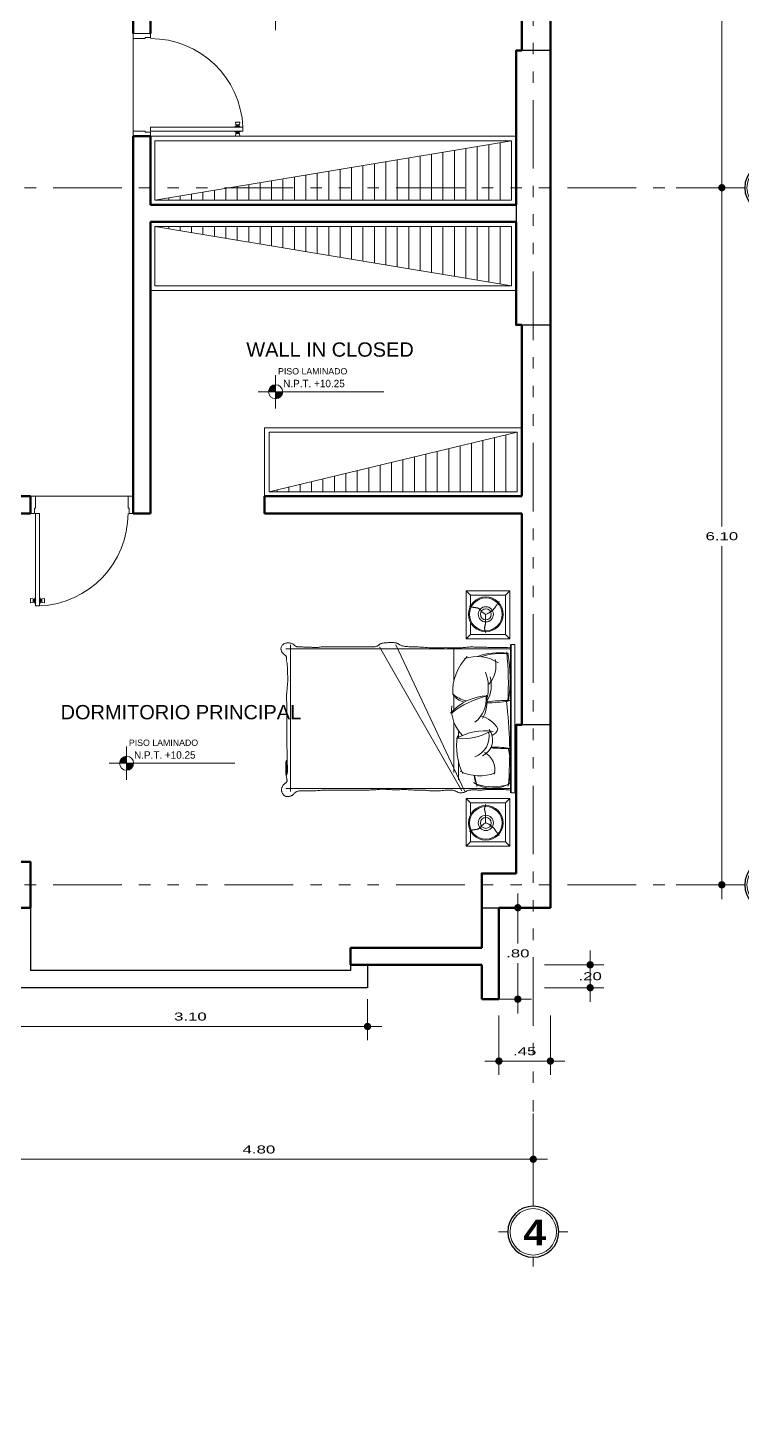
# Model space of a CAD drawing. Header units: millimetres. Extents: x 2325 to 2353, y 1262 to 1382.
# Drawn here: x 2337.05 to 2343.3, y 1362.57 to 1374.67 of the extents above; entities that cross this region are included whole.
import ezdxf

# ---------------------------------------------------------------- set-up
doc = ezdxf.new("R2010")
doc.units = ezdxf.units.MM
doc.linetypes.add('ACAD_ISO14W100', pattern=[24, 12, -3, 0, -3, 0, -3, 0, -3])
doc.linetypes.add('CONTINUA', pattern=[0])
doc.layers.get('Defpoints').update_dxf_attribs({"lineweight": 0})
for name, color, linetype, lineweight in [('columnas', 152, 'Continuous', 30), ('cotas', 7, 'Continuous', 0), ('LEJANO-EJES', 191, 'Continuous', 0), ('mobiliario', 30, 'Continuous', 0), ('muro alto', 42, 'Continuous', 53), ('muro bajo', 42, 'Continuous', 25), ('PLUMA  01', 255, 'Continuous', 9), ('pluma 01', 7, 'Continuous', 9), ('TEXTOS', 7, 'Continuous', 0)]:
    doc.layers.add(name, color=color, linetype=linetype, lineweight=lineweight)
doc.layers.add('PUERTAS', color=7, linetype='Continuous', lineweight=0, true_color=0x4242ff)
doc.layers.add('texto', color=4, linetype='Continuous')
doc.styles.add('Roberto', font='swissel.ttf', dxfattribs={"width": 1.5})
doc.styles.get("Standard").update_dxf_attribs({"font": 'arial.ttf'})
doc.styles.add('style1', font='romans.shx', dxfattribs={"height": 0.05})
doc.styles.add('style2', font='arial.ttf')
doc.dimstyles.new('ejes cortos', dxfattribs={"dimscale": 0, "dimtxt": 0.07, "dimasz": 0.05, "dimexe": 0.12, "dimexo": 0.1, "dimgap": 0.05, "dimtad": 1, "dimtih": 1, "dimtoh": 1, "dimzin": 4, "dimdsep": 46, "dimtxsty": 'Roberto', "dimblk": 'ARROW', "dimcen": 0.05, "dimclrd": 7, "dimclre": 7, "dimclrt": 7, "dimaunit": 1, "dimadec": 3, "dimazin": 1, "dimtfac": 1, "dimtix": 1, "dimtofl": 0, "dimtmove": 0, "dimatfit": 3, "dimldrblk": 'ARROW', "dimfxl": 0.4, "dimfxlon": 1, "dimtolj": 1, "dimtzin": 4, "dimlwd": 5, "dimlwe": 0, "dimarcsym": 0})

# ---------------------------------------------------------------- blocks, each defined once
blk = doc.blocks.new('T')
at = {"layer": 'TEXTOS'}
h = blk.add_hatch(color=256, dxfattribs=at)
h.paths.add_polyline_path([(224.431, 249.625, 0.414214), (224.369, 249.563), (224.431, 249.563)])
h.paths.add_polyline_path([(224.431, 249.563), (224.431, 249.501, 0.414214), (224.493, 249.563)])
at = {"layer": 'TEXTOS', "lineweight": 5}
for p, q in [((224.431, 249.71), (224.431, 249.563)), ((224.278, 249.563), (225.377, 249.563)), ((224.431, 249.417), (224.431, 249.563))]:
    blk.add_line(p, q, dxfattribs=at)
blk.add_circle((224.431, 249.563), 0.0619, dxfattribs=at)
blk = doc.blocks.new('A$C70186724')
at = {"layer": 'mobiliario'}
for p, q in [((0, 2.002), (0.038, 1.964)), ((0.419, 2.002), (0.381, 1.964)), ((1.767, 2.01), (0.468, 2.01)), ((0.506, 2.01), (0.506, 0.043)), ((1.729, 2.01), (1.729, 0.043)), ((1.816, 2.002), (1.854, 1.964)), ((2.235, 2.002), (2.197, 1.964)), ((0, 1.621), (0.038, 1.659)), ((0.381, 1.659), (0.419, 1.621)), ((1.748, 1.607), (0.471, 1.005)), ((1.748, 1.584), (0.49, 0.863)), ((1.854, 1.659), (1.816, 1.621)), ((2.235, 1.621), (2.197, 1.659)), ((0.786, 1.514), (0.506, 1.514)), ((1.039, 1.514), (0.918, 1.514)), ((1.588, 1.514), (1.151, 1.514)), ((1.284, 1.553), (1.229, 1.553)), ((1.654, 1.553), (1.488, 1.553)), ((1.755, 0.084), (0.471, 0.084))]:
    blk.add_line(p, q, dxfattribs=at)
for points in [[(0.419, 2.002), (0.419, 1.621), (0, 1.621), (0, 2.002)], [(1.767, 2.014), (0.468, 2.014), (0.468, 2.048), (1.767, 2.048)], [(1.816, 2.002), (1.816, 1.621), (2.235, 1.621), (2.235, 2.002)]]:
    blk.add_lwpolyline(points, close=True, dxfattribs=at)
for points in [[(0.132, 1.659), (0.038, 1.659), (0.038, 1.964), (0.381, 1.964), (0.381, 1.659), (0.279, 1.659)], [(0.497, 2.01), (0.495, 1.983), (0.495, 1.962), (0.495, 1.941), (0.494, 1.922), (0.494, 1.903), (0.495, 1.885), (0.495, 1.869), (0.495, 1.853), (0.494, 1.838), (0.494, 1.825), (0.494, 1.812), (0.493, 1.801), (0.493, 1.79), (0.492, 1.78), (0.492, 1.771), (0.492, 1.763), (0.492, 1.755), (0.491, 1.749), (0.492, 1.742), (0.492, 1.736), (0.492, 1.73), (0.492, 1.724), (0.492, 1.718), (0.492, 1.711), (0.491, 1.705), (0.491, 1.697), (0.491, 1.69), (0.49, 1.681), (0.49, 1.673), (0.49, 1.664), (0.49, 1.655), (0.491, 1.646), (0.491, 1.636), (0.492, 1.626), (0.494, 1.616), (0.495, 1.606), (0.496, 1.594), (0.497, 1.583), (0.498, 1.571), (0.499, 1.558), (0.499, 1.545), (0.499, 1.531), (0.498, 1.516), (0.498, 1.502), (0.497, 1.487), (0.497, 1.472), (0.497, 1.457), (0.496, 1.443), (0.497, 1.428), (0.497, 1.414), (0.497, 1.4), (0.498, 1.386), (0.498, 1.372), (0.499, 1.357), (0.499, 1.343), (0.499, 1.328), (0.498, 1.312), (0.497, 1.296), (0.496, 1.28), (0.495, 1.264), (0.493, 1.248), (0.492, 1.231), (0.491, 1.216), (0.49, 1.2), (0.489, 1.185), (0.489, 1.171), (0.489, 1.157), (0.488, 1.143), (0.488, 1.131), (0.488, 1.119), (0.487, 1.108), (0.487, 1.098), (0.486, 1.088), (0.485, 1.079), (0.483, 1.072), (0.481, 1.064), (0.48, 1.058), (0.477, 1.052), (0.475, 1.047), (0.473, 1.042), (0.47, 1.038), (0.468, 1.034), (0.465, 1.03), (0.463, 1.027), (0.461, 1.023), (0.459, 1.018), (0.457, 1.014), (0.455, 1.008), (0.454, 1.001), (0.453, 0.994), (0.452, 0.986), (0.452, 0.978), (0.452, 0.969), (0.452, 0.959), (0.452, 0.95), (0.452, 0.94), (0.453, 0.931), (0.454, 0.921), (0.454, 0.912), (0.455, 0.903), (0.456, 0.895), (0.458, 0.887), (0.459, 0.88), (0.461, 0.874), (0.463, 0.869), (0.466, 0.865), (0.468, 0.862), (0.471, 0.859), (0.473, 0.856), (0.476, 0.853), (0.479, 0.85), (0.481, 0.846), (0.483, 0.842), (0.485, 0.837), (0.486, 0.831), (0.488, 0.825), (0.489, 0.819), (0.489, 0.812), (0.49, 0.805), (0.49, 0.798), (0.49, 0.79), (0.49, 0.783), (0.489, 0.775), (0.489, 0.768), (0.488, 0.76), (0.488, 0.753), (0.488, 0.614), (0.488, 0.606), (0.488, 0.598), (0.489, 0.36), (0.49, 0.352), (0.492, 0.343), (0.493, 0.335), (0.494, 0.326), (0.494, 0.317), (0.495, 0.308), (0.495, 0.298), (0.494, 0.288), (0.494, 0.277), (0.493, 0.267), (0.492, 0.257), (0.491, 0.207), (0.491, 0.197), (0.49, 0.188), (0.49, 0.18), (0.49, 0.172), (0.49, 0.164), (0.49, 0.157), (0.489, 0.151), (0.489, 0.145), (0.488, 0.14), (0.487, 0.136), (0.485, 0.131), (0.483, 0.128), (0.48, 0.124), (0.477, 0.12), (0.474, 0.117), (0.47, 0.113), (0.467, 0.109), (0.464, 0.104), (0.462, 0.099), (0.459, 0.094), (0.457, 0.088), (0.456, 0.081), (0.455, 0.074), (0.454, 0.068), (0.454, 0.061), (0.455, 0.053), (0.457, 0.046), (0.458, 0.04), (0.461, 0.033), (0.464, 0.027), (0.468, 0.021), (0.472, 0.016), (0.476, 0.011), (0.481, 0.007), (0.486, 0.004), (0.492, 0.002), (0.497, 0.001), (0.503, 0), (0.509, 0), (0.514, 0.001), (0.52, 0.002), (0.525, 0.004), (0.53, 0.006), (0.534, 0.009), (0.539, 0.012), (0.543, 0.015), (0.546, 0.018), (0.55, 0.022), (0.553, 0.026), (0.557, 0.029), (0.56, 0.033), (0.563, 0.036), (0.566, 0.039), (0.569, 0.042), (0.572, 0.045), (0.576, 0.047), (0.579, 0.049), (0.583, 0.05), (0.588, 0.05), (0.592, 0.05), (0.597, 0.05), (0.602, 0.049), (0.607, 0.048), (0.612, 0.047), (0.63, 0.054), (0.688, 0.057), (0.702, 0.058), (0.716, 0.059), (0.73, 0.059), (0.745, 0.06), (0.761, 0.06), (0.777, 0.06), (0.793, 0.06), (0.809, 0.059), (0.826, 0.058), (0.843, 0.056), (0.86, 0.055), (0.876, 0.053), (0.891, 0.051), (0.906, 0.05), (0.919, 0.049), (0.931, 0.049), (0.942, 0.049), (0.952, 0.049), (0.962, 0.05), (0.972, 0.051), (0.982, 0.052), (1.365, 0.053), (1.376, 0.053), (1.389, 0.054), (1.402, 0.054), (1.416, 0.054), (1.431, 0.054), (1.445, 0.055), (1.46, 0.055), (1.475, 0.055), (1.489, 0.055), (1.503, 0.056), (1.516, 0.056), (1.529, 0.057), (1.541, 0.057), (1.552, 0.058), (1.563, 0.058), (1.573, 0.057), (1.582, 0.057), (1.591, 0.055), (1.599, 0.054), (1.607, 0.052), (1.615, 0.05), (1.482, 0.048), (1.49, 0.046), (1.498, 0.044), (1.506, 0.043), (1.515, 0.042), (1.563, 0.042), (1.572, 0.042), (1.582, 0.042), (1.592, 0.043), (1.601, 0.044), (1.61, 0.046), (1.619, 0.047), (1.627, 0.048), (1.634, 0.05), (1.64, 0.051), (1.647, 0.052), (1.652, 0.053), (1.657, 0.054), (1.661, 0.054), (1.665, 0.053), (1.668, 0.053), (1.671, 0.051), (1.673, 0.049), (1.675, 0.047), (1.677, 0.045), (1.679, 0.042), (1.681, 0.04), (1.683, 0.037), (1.685, 0.034), (1.688, 0.031), (1.691, 0.028), (1.694, 0.026), (1.697, 0.023), (1.701, 0.02), (1.704, 0.018), (1.708, 0.015), (1.712, 0.013), (1.717, 0.011), (1.721, 0.009), (1.726, 0.007), (1.731, 0.006), (1.735, 0.005), (1.741, 0.005), (1.746, 0.005), (1.751, 0.005), (1.756, 0.007), (1.762, 0.008), (1.767, 0.01), (1.772, 0.013), (1.776, 0.016), (1.78, 0.019), (1.784, 0.022), (1.788, 0.026), (1.791, 0.03), (1.793, 0.033), (1.795, 0.037), (1.797, 0.042), (1.798, 0.046), (1.798, 0.051), (1.799, 0.056), (1.799, 0.062), (1.799, 0.067), (1.798, 0.073), (1.797, 0.078), (1.795, 0.084), (1.793, 0.089), (1.791, 0.094), (1.789, 0.099), (1.786, 0.103), (1.782, 0.107), (1.779, 0.111), (1.775, 0.114), (1.772, 0.118), (1.768, 0.121), (1.764, 0.125), (1.761, 0.13), (1.758, 0.135), (1.756, 0.14), (1.754, 0.146), (1.752, 0.152), (1.75, 0.158), (1.749, 0.164), (1.748, 0.17), (1.748, 0.176), (1.748, 0.182), (1.748, 0.187), (1.748, 0.193), (1.748, 0.199), (1.748, 0.205), (1.749, 0.252), (1.749, 0.259), (1.749, 0.267), (1.749, 0.276), (1.749, 0.285), (1.748, 0.296), (1.748, 0.307), (1.747, 0.319), (1.746, 0.331), (1.746, 0.343), (1.745, 0.356), (1.745, 0.6), (1.744, 0.613), (1.744, 0.758), (1.743, 0.771), (1.742, 0.784), (1.742, 0.797), (1.741, 0.809), (1.74, 0.821), (1.74, 0.832), (1.739, 0.842), (1.738, 0.853), (1.737, 0.863), (1.736, 0.873), (1.736, 0.882), (1.736, 0.892), (1.736, 0.903), (1.736, 0.913), (1.737, 0.924), (1.737, 0.936), (1.738, 0.947), (1.739, 0.959), (1.74, 0.971), (1.741, 0.983), (1.741, 0.995), (1.741, 1.006), (1.741, 1.018), (1.74, 1.03), (1.74, 1.042), (1.739, 1.054), (1.739, 1.065), (1.739, 1.077), (1.739, 1.089), (1.739, 1.101), (1.74, 1.113), (1.741, 1.125), (1.742, 1.136), (1.742, 1.148), (1.743, 1.159), (1.744, 1.17), (1.745, 1.18), (1.745, 1.19), (1.745, 1.2), (1.745, 1.209), (1.745, 1.219), (1.744, 1.228), (1.744, 1.237), (1.744, 1.247), (1.745, 1.257), (1.745, 1.267), (1.746, 1.278), (1.747, 1.289), (1.748, 1.3), (1.749, 1.312), (1.749, 1.323), (1.75, 1.335), (1.75, 1.348), (1.75, 1.36), (1.749, 1.372), (1.749, 1.385), (1.748, 1.397), (1.747, 1.41), (1.746, 1.422), (1.745, 1.434), (1.744, 1.445), (1.744, 1.457), (1.743, 1.467), (1.743, 1.478), (1.744, 1.487), (1.744, 1.496), (1.745, 1.505), (1.746, 1.512), (1.748, 1.519), (1.75, 1.524), (1.752, 1.529), (1.754, 1.533), (1.756, 1.537), (1.758, 1.541), (1.76, 1.544), (1.762, 1.548), (1.763, 1.553), (1.765, 1.557), (1.766, 1.563), (1.766, 1.569), (1.766, 1.575), (1.766, 1.581), (1.766, 1.586), (1.765, 1.592), (1.764, 1.597), (1.763, 1.602), (1.761, 1.606), (1.759, 1.609), (1.757, 1.613), (1.755, 1.616), (1.754, 1.62), (1.752, 1.623), (1.75, 1.627), (1.749, 1.631), (1.747, 1.635), (1.746, 1.639), (1.745, 1.644), (1.744, 1.649), (1.744, 1.653), (1.743, 1.658), (1.743, 1.663), (1.742, 1.667), (1.742, 1.671), (1.742, 1.675), (1.742, 1.68), (1.742, 1.684), (1.742, 1.689), (1.742, 1.694), (1.742, 1.7), (1.742, 1.706), (1.742, 1.713), (1.743, 1.72), (1.743, 1.728), (1.743, 1.735), (1.743, 1.743), (1.743, 1.75), (1.743, 1.758), (1.742, 1.764), (1.741, 1.771), (1.741, 1.778), (1.74, 1.784), (1.739, 1.791), (1.739, 1.798), (1.738, 1.805), (1.738, 1.812), (1.738, 1.82), (1.738, 1.829), (1.738, 1.838), (1.738, 1.848), (1.739, 1.858), (1.739, 1.868), (1.739, 1.879), (1.739, 1.89), (1.738, 1.901), (1.738, 1.913), (1.738, 1.925), (1.738, 1.939), (1.738, 1.954), (1.74, 1.972), (1.742, 1.991), (1.744, 2.01)], [(2.103, 1.659), (2.197, 1.659), (2.197, 1.964), (1.854, 1.964), (1.854, 1.659), (1.956, 1.659)], [(0.21, 1.787), (0.207, 1.794), (0.203, 1.8), (0.201, 1.805), (0.198, 1.81), (0.195, 1.814), (0.193, 1.818), (0.191, 1.821), (0.189, 1.824), (0.187, 1.828), (0.185, 1.83), (0.184, 1.833), (0.182, 1.836), (0.18, 1.839), (0.179, 1.841), (0.177, 1.844), (0.175, 1.846), (0.174, 1.848), (0.172, 1.85), (0.17, 1.853), (0.167, 1.855), (0.165, 1.857), (0.163, 1.859), (0.16, 1.861), (0.158, 1.863), (0.155, 1.866), (0.153, 1.868), (0.15, 1.87), (0.147, 1.872), (0.144, 1.874), (0.141, 1.876), (0.138, 1.879), (0.134, 1.881), (0.13, 1.884), (0.126, 1.886), (0.122, 1.889), (0.117, 1.893), (0.112, 1.897), (0.107, 1.901), (0.101, 1.906), (0.094, 1.911)], [(2.025, 1.787), (2.028, 1.794), (2.031, 1.8), (2.034, 1.805), (2.037, 1.81), (2.039, 1.814), (2.042, 1.818), (2.044, 1.821), (2.046, 1.824), (2.048, 1.828), (2.049, 1.83), (2.051, 1.833), (2.053, 1.836), (2.054, 1.839), (2.056, 1.841), (2.058, 1.844), (2.06, 1.846), (2.061, 1.848), (2.063, 1.85), (2.065, 1.853), (2.068, 1.855), (2.07, 1.857), (2.072, 1.859), (2.074, 1.861), (2.077, 1.863), (2.079, 1.866), (2.082, 1.868), (2.085, 1.87), (2.088, 1.872), (2.091, 1.874), (2.094, 1.876), (2.097, 1.879), (2.101, 1.881), (2.105, 1.884), (2.109, 1.886), (2.113, 1.889), (2.118, 1.893), (2.123, 1.897), (2.128, 1.901), (2.134, 1.906), (2.141, 1.911)], [(0.207, 1.794), (0.204, 1.786), (0.2, 1.78), (0.196, 1.775), (0.192, 1.77), (0.189, 1.766), (0.185, 1.762), (0.182, 1.759), (0.178, 1.756), (0.175, 1.753), (0.172, 1.751), (0.169, 1.748), (0.167, 1.746), (0.164, 1.744), (0.162, 1.741), (0.16, 1.739), (0.158, 1.737), (0.156, 1.734), (0.155, 1.732), (0.153, 1.729), (0.152, 1.727), (0.151, 1.724), (0.15, 1.722), (0.149, 1.719), (0.149, 1.717), (0.148, 1.714), (0.148, 1.712), (0.147, 1.709), (0.147, 1.706), (0.146, 1.704), (0.146, 1.701), (0.146, 1.699), (0.146, 1.696), (0.145, 1.694), (0.145, 1.691), (0.144, 1.688), (0.144, 1.686), (0.143, 1.683), (0.143, 1.68), (0.142, 1.677), (0.141, 1.674), (0.14, 1.671), (0.139, 1.667), (0.138, 1.664), (0.137, 1.661), (0.136, 1.657), (0.134, 1.654), (0.133, 1.652), (0.131, 1.649)], [(0.201, 1.79), (0.208, 1.791), (0.214, 1.791), (0.22, 1.791), (0.225, 1.791), (0.229, 1.791), (0.233, 1.791), (0.237, 1.791), (0.24, 1.791), (0.244, 1.791), (0.247, 1.791), (0.25, 1.791), (0.253, 1.791), (0.256, 1.791), (0.259, 1.791), (0.262, 1.791), (0.265, 1.791), (0.268, 1.791), (0.27, 1.791), (0.273, 1.791), (0.276, 1.791), (0.278, 1.791), (0.281, 1.79), (0.284, 1.79), (0.286, 1.79), (0.289, 1.789), (0.292, 1.789), (0.294, 1.788), (0.297, 1.788), (0.3, 1.787), (0.303, 1.786), (0.305, 1.786), (0.308, 1.785), (0.311, 1.784), (0.314, 1.783), (0.317, 1.783), (0.32, 1.782), (0.323, 1.782), (0.326, 1.781), (0.329, 1.782), (0.333, 1.782), (0.336, 1.783), (0.34, 1.784), (0.344, 1.785), (0.349, 1.786), (0.353, 1.788), (0.358, 1.789), (0.362, 1.791), (0.367, 1.792)], [(2.034, 1.79), (2.027, 1.791), (2.021, 1.791), (2.015, 1.791), (2.01, 1.791), (2.006, 1.791), (2.002, 1.791), (1.998, 1.791), (1.995, 1.791), (1.991, 1.791), (1.988, 1.791), (1.985, 1.791), (1.982, 1.791), (1.979, 1.791), (1.976, 1.791), (1.973, 1.791), (1.97, 1.791), (1.967, 1.791), (1.965, 1.791), (1.962, 1.791), (1.959, 1.791), (1.957, 1.791), (1.954, 1.79), (1.951, 1.79), (1.949, 1.79), (1.946, 1.789), (1.943, 1.789), (1.941, 1.788), (1.938, 1.788), (1.935, 1.787), (1.932, 1.786), (1.93, 1.786), (1.927, 1.785), (1.924, 1.784), (1.921, 1.783), (1.918, 1.783), (1.915, 1.782), (1.912, 1.782), (1.909, 1.781), (1.906, 1.782), (1.902, 1.782), (1.899, 1.783), (1.895, 1.784), (1.891, 1.785), (1.886, 1.786), (1.882, 1.788), (1.877, 1.789), (1.873, 1.791), (1.868, 1.792)], [(2.028, 1.794), (2.031, 1.786), (2.035, 1.78), (2.039, 1.775), (2.043, 1.77), (2.046, 1.766), (2.05, 1.762), (2.053, 1.759), (2.057, 1.756), (2.06, 1.753), (2.063, 1.751), (2.065, 1.748), (2.068, 1.746), (2.071, 1.744), (2.073, 1.741), (2.075, 1.739), (2.077, 1.737), (2.079, 1.734), (2.08, 1.732), (2.081, 1.729), (2.083, 1.727), (2.084, 1.724), (2.085, 1.722), (2.086, 1.719), (2.086, 1.717), (2.087, 1.714), (2.087, 1.712), (2.088, 1.709), (2.088, 1.706), (2.088, 1.704), (2.089, 1.701), (2.089, 1.699), (2.089, 1.696), (2.09, 1.694), (2.09, 1.691), (2.09, 1.688), (2.091, 1.686), (2.092, 1.683), (2.092, 1.68), (2.093, 1.677), (2.094, 1.674), (2.095, 1.671), (2.096, 1.667), (2.097, 1.664), (2.098, 1.661), (2.099, 1.657), (2.101, 1.654), (2.102, 1.652), (2.104, 1.649)]]:
    blk.add_lwpolyline(points, dxfattribs=at)
for centre, radius in [((0.205, 1.793), 0.152), ((0.205, 1.793), 0.143), ((2.03, 1.793), 0.152), ((2.03, 1.793), 0.143), ((0.205, 1.793), 0.0667), ((0.205, 1.793), 0.0476), ((2.03, 1.793), 0.0667), ((2.03, 1.793), 0.0476)]:
    blk.add_circle(centre, radius, dxfattribs=at)
for centre, radius, start, end in [((0.804, -0.55), 2.54, 86.3241, 96.0974), ((1.075, 1.904), 0.534, 171.2567, 200.077), ((0.776, 0.669), 1.336, 81.94, 99.8398), ((1.163, 1.931), 0.615, 173.9952, 197.4159), ((2.407, 1.996), 1.449, 179.6041, 187.7069), ((-0.152, 1.803), 1.131, 359.9478, 9.6198), ((1.412, -1.471), 3.473, 85.1028, 97.3599), ((2.495, 1.84), 1.129, 172.4467, 180.0606), ((-0.805, 2.003), 2.185, 355.6146, 359.8937), ((1.545, 1.32), 0.69, 77.553, 104.1939), ((1.435, 1.848), 0.292, 326.1664, 32.49), ((1.217, 1.856), 0.497, 342.8591, 16.0737), ((0.916, 1.714), 0.342, 146.5488, 198.5476), ((0.657, 1.65), 0.232, 47.1299, 104.2763), ((0.848, 1.417), 0.398, 75.1366, 110.1108), ((0.828, 1.576), 0.265, 59.7476, 106.634), ((1.328, 1.689), 0.242, 120.2878, 164.5982), ((1.189, 1.82), 0.0806, 21.6793, 77.8243), ((1.304, 1.696), 0.156, 26.1579, 125.8329), ((1.693, 1.781), 0.469, 170.8023, 211.3458), ((0.799, 1.586), 0.495, 355.8503, 28.9544), ((1.275, 1.636), 0.186, 19.1658, 101.9587), ((1.564, 1.701), 0.171, 76.5097, 152.2958), ((1.233, 1.74), 0.385, 333.4974, 20.6974), ((0.969, 1.52), 0.284, 58.7367, 101.3333), ((1.356, 1.816), 0.437, 180.9424, 229.2605), ((0.95, 1.55), 0.247, 36.7145, 96.3727), ((1.668, 1.974), 0.767, 193.5374, 218.3047), ((2.09, -0.356), 2.105, 100.3761, 103.0252), ((1.6, 1.904), 0.214, 273.88, 295.0677), ((0.882, 1.935), 0.432, 224.7003, 272.7411), ((0.704, 1.682), 0.266, 318.0364, 347.0612), ((0.816, 1.639), 0.161, 303.2965, 346.3151), ((1.036, 1.818), 0.324, 264.7771, 315.4716), ((1.357, 2.102), 0.565, 260.9394, 295.2191)]:
    blk.add_arc(centre, radius, start, end, dxfattribs=at)
blk = doc.blocks.new('P-90')
at = {"layer": 'PUERTAS'}
for p, q in [((0.045, 0), (0, 0)), ((0.045, -0.105), (0.045, 0)), ((0.855, -0.105), (0.855, 0)), ((0.855, 0), (0.9, 0)), ((0.045, -0.105), (0.035, -0.105)), ((0.035, -0.15), (0.035, -0.105)), ((0.855, -0.105), (0.865, -0.105)), ((0.865, -0.15), (0.865, -0.105)), ((0.035, -0.15), (0, -0.15)), ((0.045, -0.15), (0.08, -0.15)), ((0.045, -0.15), (0.045, -0.96)), ((0.08, -0.96), (0.08, -0.15)), ((0.865, -0.15), (0.9, -0.15)), ((0.001, -0.933), (0.001, -0.894)), ((0.025, -0.898), (0.001, -0.894)), ((0.025, -0.929), (0.001, -0.933)), ((0.025, -0.905), (0.025, -0.898)), ((0.029, -0.905), (0.025, -0.905)), ((0.025, -0.905), (0.025, -0.922)), ((0.029, -0.922), (0.025, -0.922)), ((0.025, -0.922), (0.025, -0.929)), ((0.033, -0.902), (0.029, -0.902)), ((0.029, -0.905), (0.029, -0.902)), ((0.029, -0.905), (0.029, -0.922)), ((0.029, -0.922), (0.029, -0.925)), ((0.033, -0.925), (0.029, -0.925)), ((0.037, -0.899), (0.033, -0.899)), ((0.033, -0.902), (0.033, -0.899)), ((0.033, -0.902), (0.033, -0.925)), ((0.033, -0.925), (0.033, -0.928)), ((0.037, -0.928), (0.033, -0.928)), ((0.043, -0.887), (0.037, -0.899)), ((0.037, -0.899), (0.037, -0.928)), ((0.043, -0.94), (0.037, -0.928)), ((0.045, -0.887), (0.043, -0.887)), ((0.043, -0.887), (0.043, -0.94)), ((0.045, -0.94), (0.043, -0.94)), ((0.045, -0.96), (0.08, -0.96)), ((0.08, -0.887), (0.082, -0.887)), ((0.08, -0.914), (0.08, -0.914)), ((0.08, -0.914), (0.08, -0.914)), ((0.08, -0.94), (0.082, -0.94)), ((0.082, -0.887), (0.082, -0.94)), ((0.082, -0.887), (0.088, -0.899)), ((0.082, -0.94), (0.088, -0.928)), ((0.088, -0.899), (0.092, -0.899)), ((0.088, -0.899), (0.088, -0.928)), ((0.088, -0.928), (0.092, -0.928)), ((0.092, -0.902), (0.092, -0.899)), ((0.092, -0.902), (0.096, -0.902)), ((0.092, -0.902), (0.092, -0.925)), ((0.092, -0.925), (0.096, -0.925)), ((0.092, -0.925), (0.092, -0.928)), ((0.096, -0.905), (0.096, -0.902)), ((0.096, -0.905), (0.1, -0.905)), ((0.096, -0.905), (0.096, -0.922)), ((0.096, -0.922), (0.096, -0.925)), ((0.096, -0.922), (0.1, -0.922)), ((0.1, -0.898), (0.124, -0.894)), ((0.1, -0.905), (0.1, -0.898)), ((0.1, -0.905), (0.1, -0.922)), ((0.1, -0.922), (0.1, -0.929)), ((0.1, -0.929), (0.124, -0.933)), ((0.124, -0.933), (0.124, -0.894))]:
    blk.add_line(p, q, dxfattribs=at)
blk.add_arc((0.045, -0.15), 0.81, 272.4765, 0, dxfattribs=at)
blk = doc.blocks.new('circulo de Letra del Eje')
at = {"layer": 'LEJANO-EJES', "lineweight": 5}
for p, q in [((0, 0.279), (0, 0.379)), ((0.279, 0), (0.379, 0)), ((-0.279, 0), (-0.379, 0)), ((0, -0.279), (0, -0.379))]:
    blk.add_line(p, q, dxfattribs=at)
at = {"layer": 'LEJANO-EJES', "lineweight": 30}
blk.add_circle((0, 0), 0.279, dxfattribs=at)
at = {"layer": 'LEJANO-EJES', "lineweight": 5}
blk.add_circle((0, 0), 0.254, dxfattribs=at)
blk = doc.blocks.new('ARROW')
at = {"layer": 'cotas', "ltscale": 0.5}
blk.add_line((2.5, 0), (-2.5, 0), dxfattribs=at)
at = {"layer": 'cotas', "const_width": 0.635}
blk.add_lwpolyline([(-0.32, 0, 1), (0.32, 0, 1)], format="xyb", close=True, dxfattribs=at)
blk = doc.blocks.new('*D80')
at = {"layer": 'cotas', "color": 7, "linetype": 'CONTINUA', "lineweight": 0, "transparency": 16777216}
for p, q in [((2336.674, 1365.168), (2336.674, 1364.648)), ((2341.474, 1365.168), (2341.474, 1364.648))]:
    blk.add_line(p, q, dxfattribs=at)
at = {"layer": 'cotas', "color": 7, "linetype": 'CONTINUA', "lineweight": 5, "transparency": 16777216}
blk.add_line((2336.724, 1364.768), (2341.424, 1364.768), dxfattribs=at)
at = {"layer": 'Defpoints', "color": 0, "transparency": 16777216}
for p in [(2336.674, 1365.469), (2341.474, 1365.469), (2341.474, 1364.768), (2327.992, 1317.119), (2327.992, 1316.819), (2328.032, 1316.819)]:
    blk.add_point(p, dxfattribs=at)
at = {"layer": 'PLUMA  01', "color": 7, "linetype": 'CONTINUA', "lineweight": 5, "transparency": 16777216}
for p, q in [((2328.032, 1317.169), (2328.032, 1317.219)), ((2328.032, 1316.769), (2328.032, 1316.719))]:
    blk.add_line(p, q, dxfattribs=at)
at = {"layer": 'PLUMA  01', "color": 7, "linetype": 'CONTINUA', "lineweight": 0, "transparency": 16777216}
for p, q in [((2328.032, 1317.119), (2328.152, 1317.119)), ((2328.032, 1316.819), (2328.152, 1316.819))]:
    blk.add_line(p, q, dxfattribs=at)
at = {"layer": 'cotas', "color": 7, "lineweight": 5, "transparency": 16777216, "xscale": 0.05, "yscale": 0.05, "zscale": 0.05, "rotation": 180}
blk.add_blockref('ARROW', (2336.674, 1364.768), dxfattribs=at)
at = {"layer": 'cotas', "color": 7, "lineweight": 5, "transparency": 16777216, "xscale": 0.05, "yscale": 0.05, "zscale": 0.05}
blk.add_blockref('ARROW', (2341.474, 1364.768), dxfattribs=at)
at = {"layer": 'PLUMA  01', "color": 7, "lineweight": 5, "transparency": 16777216, "xscale": 0.05, "yscale": 0.05, "zscale": 0.05}
for p, rotation in [((2328.032, 1317.119), 270), ((2328.032, 1316.819), 90)]:
    blk.add_blockref('ARROW', p, dxfattribs=dict(at, rotation=rotation))
at = {"layer": 'cotas', "color": 7, "transparency": 16777216, "insert": (2339.074, 1364.853), "char_height": 0.07, "attachment_point": 5, "style": 'Roberto'}
blk.add_mtext('\\A1;4.80', dxfattribs=at)
at = {"layer": 'PLUMA  01', "color": 7, "transparency": 16777216, "insert": (2328.032, 1316.969), "char_height": 0.07, "attachment_point": 5, "style": 'Roberto'}
blk.add_mtext('\\A1;.30', dxfattribs=at)
blk = doc.blocks.new('*D83')
at = {"layer": 'cotas', "color": 7, "linetype": 'CONTINUA', "lineweight": 0, "transparency": 16777216}
for p, q in [((2342.724, 1379.369), (2343.244, 1379.369)), ((2342.724, 1373.269), (2343.244, 1373.269))]:
    blk.add_line(p, q, dxfattribs=at)
at = {"layer": 'cotas', "color": 7, "linetype": 'CONTINUA', "lineweight": 5, "transparency": 16777216}
for p, q in [((2343.124, 1379.319), (2343.124, 1376.405)), ((2343.124, 1373.319), (2343.124, 1376.233))]:
    blk.add_line(p, q, dxfattribs=at)
at = {"layer": 'Defpoints', "color": 0, "transparency": 16777216}
for p in [(2341.624, 1379.369), (2341.624, 1373.269), (2343.124, 1373.269), (2328.874, 1316.319), (2329.724, 1316.319), (2329.724, 1315.977)]:
    blk.add_point(p, dxfattribs=at)
at = {"layer": 'PLUMA  01', "color": 7, "linetype": 'CONTINUA', "lineweight": 0, "transparency": 16777216}
for p, q in [((2328.874, 1316.219), (2328.874, 1315.857)), ((2329.724, 1316.219), (2329.724, 1315.857))]:
    blk.add_line(p, q, dxfattribs=at)
at = {"layer": 'PLUMA  01', "color": 7, "linetype": 'CONTINUA', "lineweight": 5, "transparency": 16777216}
blk.add_line((2328.924, 1315.977), (2329.674, 1315.977), dxfattribs=at)
at = {"layer": 'cotas', "color": 7, "lineweight": 5, "transparency": 16777216, "xscale": 0.05, "yscale": 0.05, "zscale": 0.05}
for p, rotation in [((2343.124, 1379.369), 90), ((2343.124, 1373.269), 270)]:
    blk.add_blockref('ARROW', p, dxfattribs=dict(at, rotation=rotation))
at = {"layer": 'PLUMA  01', "color": 7, "lineweight": 5, "transparency": 16777216, "xscale": 0.05, "yscale": 0.05, "zscale": 0.05, "rotation": 180}
blk.add_blockref('ARROW', (2328.874, 1315.977), dxfattribs=at)
at = {"layer": 'PLUMA  01', "color": 7, "lineweight": 5, "transparency": 16777216, "xscale": 0.05, "yscale": 0.05, "zscale": 0.05}
blk.add_blockref('ARROW', (2329.724, 1315.977), dxfattribs=at)
at = {"layer": 'cotas', "color": 7, "transparency": 16777216, "insert": (2343.124, 1376.319), "char_height": 0.07, "attachment_point": 5, "style": 'Roberto'}
blk.add_mtext('\\A1;6.10', dxfattribs=at)
at = {"layer": 'PLUMA  01', "color": 7, "transparency": 16777216, "insert": (2329.299, 1316.063), "char_height": 0.07, "attachment_point": 5, "style": 'Roberto'}
blk.add_mtext('\\A1;.85', dxfattribs=at)
blk = doc.blocks.new('*D84')
at = {"layer": 'cotas', "color": 7, "linetype": 'CONTINUA', "lineweight": 0, "transparency": 16777216}
for p, q in [((2342.724, 1373.269), (2343.244, 1373.269)), ((2342.724, 1367.169), (2343.244, 1367.169))]:
    blk.add_line(p, q, dxfattribs=at)
at = {"layer": 'cotas', "color": 7, "linetype": 'CONTINUA', "lineweight": 5, "transparency": 16777216}
for p, q in [((2343.124, 1373.219), (2343.124, 1370.305)), ((2343.124, 1367.219), (2343.124, 1370.133))]:
    blk.add_line(p, q, dxfattribs=at)
at = {"layer": 'Defpoints', "color": 0, "transparency": 16777216}
for p in [(2341.624, 1373.269), (2341.624, 1367.169), (2343.124, 1367.169), (2331.574, 1314.819), (2332.974, 1314.819), (2332.974, 1314.349)]:
    blk.add_point(p, dxfattribs=at)
at = {"layer": 'PLUMA  01', "color": 7, "linetype": 'CONTINUA', "lineweight": 0, "transparency": 16777216}
for p, q in [((2331.574, 1314.719), (2331.574, 1314.229)), ((2332.974, 1314.719), (2332.974, 1314.229))]:
    blk.add_line(p, q, dxfattribs=at)
at = {"layer": 'PLUMA  01', "color": 7, "linetype": 'CONTINUA', "lineweight": 5, "transparency": 16777216}
blk.add_line((2331.624, 1314.349), (2332.924, 1314.349), dxfattribs=at)
at = {"layer": 'cotas', "color": 7, "lineweight": 5, "transparency": 16777216, "xscale": 0.05, "yscale": 0.05, "zscale": 0.05}
for p, rotation in [((2343.124, 1373.269), 90), ((2343.124, 1367.169), 270)]:
    blk.add_blockref('ARROW', p, dxfattribs=dict(at, rotation=rotation))
at = {"layer": 'PLUMA  01', "color": 7, "lineweight": 5, "transparency": 16777216, "xscale": 0.05, "yscale": 0.05, "zscale": 0.05, "rotation": 180}
blk.add_blockref('ARROW', (2331.574, 1314.349), dxfattribs=at)
at = {"layer": 'PLUMA  01', "color": 7, "lineweight": 5, "transparency": 16777216, "xscale": 0.05, "yscale": 0.05, "zscale": 0.05}
blk.add_blockref('ARROW', (2332.974, 1314.349), dxfattribs=at)
at = {"layer": 'cotas', "color": 7, "transparency": 16777216, "insert": (2343.124, 1370.219), "char_height": 0.07, "attachment_point": 5, "style": 'Roberto'}
blk.add_mtext('\\A1;6.10', dxfattribs=at)
at = {"layer": 'PLUMA  01', "color": 7, "transparency": 16777216, "insert": (2332.274, 1314.435), "char_height": 0.07, "attachment_point": 5, "style": 'Roberto'}
blk.add_mtext('\\A1;1.40', dxfattribs=at)
blk = doc.blocks.new('*D102')
at = {"layer": 'Defpoints', "color": 0, "transparency": 16777216}
for p in [(2336.924, 1366.269), (2340.024, 1366.269), (2340.024, 1365.93)]:
    blk.add_point(p, dxfattribs=at)
at = {"layer": 'PLUMA  01', "color": 7, "linetype": 'CONTINUA', "lineweight": 0, "transparency": 16777216}
for p, q in [((2336.924, 1366.169), (2336.924, 1365.81)), ((2340.024, 1366.169), (2340.024, 1365.81))]:
    blk.add_line(p, q, dxfattribs=at)
at = {"layer": 'PLUMA  01', "color": 7, "linetype": 'CONTINUA', "lineweight": 5, "transparency": 16777216}
blk.add_line((2336.974, 1365.93), (2339.974, 1365.93), dxfattribs=at)
at = {"layer": 'PLUMA  01', "color": 7, "lineweight": 5, "transparency": 16777216, "xscale": 0.05, "yscale": 0.05, "zscale": 0.05, "rotation": 180}
blk.add_blockref('ARROW', (2336.924, 1365.93), dxfattribs=at)
at = {"layer": 'PLUMA  01', "color": 7, "lineweight": 5, "transparency": 16777216, "xscale": 0.05, "yscale": 0.05, "zscale": 0.05}
blk.add_blockref('ARROW', (2340.024, 1365.93), dxfattribs=at)
at = {"layer": 'PLUMA  01', "color": 7, "transparency": 16777216, "insert": (2338.474, 1366.016), "char_height": 0.07, "attachment_point": 5, "style": 'Roberto'}
blk.add_mtext('\\A1;3.10', dxfattribs=at)
blk = doc.blocks.new('*D103')
at = {"layer": 'Defpoints', "color": 0, "transparency": 16777216}
for p in [(2340.024, 1366.469), (2340.024, 1366.269), (2341.972, 1366.269)]:
    blk.add_point(p, dxfattribs=at)
at = {"layer": 'PLUMA  01', "color": 7, "linetype": 'CONTINUA', "lineweight": 5, "transparency": 16777216}
for p, q in [((2341.972, 1366.519), (2341.972, 1366.569)), ((2341.972, 1366.219), (2341.972, 1366.169))]:
    blk.add_line(p, q, dxfattribs=at)
at = {"layer": 'PLUMA  01', "color": 7, "linetype": 'CONTINUA', "lineweight": 0, "transparency": 16777216}
for p, q in [((2341.572, 1366.469), (2342.092, 1366.469)), ((2341.572, 1366.269), (2342.092, 1366.269))]:
    blk.add_line(p, q, dxfattribs=at)
at = {"layer": 'PLUMA  01', "color": 7, "lineweight": 5, "transparency": 16777216, "xscale": 0.05, "yscale": 0.05, "zscale": 0.05}
for p, rotation in [((2341.972, 1366.469), 270), ((2341.972, 1366.269), 90)]:
    blk.add_blockref('ARROW', p, dxfattribs=dict(at, rotation=rotation))
at = {"layer": 'PLUMA  01', "color": 7, "transparency": 16777216, "insert": (2341.972, 1366.369), "char_height": 0.07, "attachment_point": 5, "style": 'Roberto'}
blk.add_mtext('\\A1;.20', dxfattribs=at)
blk = doc.blocks.new('*D104')
at = {"layer": 'Defpoints', "color": 0, "transparency": 16777216}
for p in [(2341.174, 1366.969), (2341.339, 1366.969), (2341.024, 1366.169)]:
    blk.add_point(p, dxfattribs=at)
at = {"layer": 'PLUMA  01', "color": 7, "linetype": 'CONTINUA', "lineweight": 0, "transparency": 16777216}
for p, q in [((2341.274, 1366.969), (2341.459, 1366.969)), ((2341.124, 1366.169), (2341.459, 1366.169))]:
    blk.add_line(p, q, dxfattribs=at)
at = {"layer": 'PLUMA  01', "color": 7, "linetype": 'CONTINUA', "lineweight": 5, "transparency": 16777216}
for p, q in [((2341.339, 1366.919), (2341.339, 1366.655)), ((2341.339, 1366.219), (2341.339, 1366.483))]:
    blk.add_line(p, q, dxfattribs=at)
at = {"layer": 'PLUMA  01', "color": 7, "lineweight": 5, "transparency": 16777216, "xscale": 0.05, "yscale": 0.05, "zscale": 0.05}
for p, rotation in [((2341.339, 1366.969), 90), ((2341.339, 1366.169), 270)]:
    blk.add_blockref('ARROW', p, dxfattribs=dict(at, rotation=rotation))
at = {"layer": 'PLUMA  01', "color": 7, "transparency": 16777216, "insert": (2341.339, 1366.569), "char_height": 0.07, "attachment_point": 5, "style": 'Roberto'}
blk.add_mtext('\\A1;.80', dxfattribs=at)
blk = doc.blocks.new('*D105')
at = {"layer": 'Defpoints', "color": 0, "transparency": 16777216}
for p in [(2341.174, 1366.969), (2341.624, 1366.969), (2341.624, 1365.627)]:
    blk.add_point(p, dxfattribs=at)
at = {"layer": 'PLUMA  01', "color": 7, "linetype": 'CONTINUA', "lineweight": 0, "transparency": 16777216}
for p, q in [((2341.174, 1366.027), (2341.174, 1365.507)), ((2341.624, 1366.027), (2341.624, 1365.507))]:
    blk.add_line(p, q, dxfattribs=at)
at = {"layer": 'PLUMA  01', "color": 7, "linetype": 'CONTINUA', "lineweight": 5, "transparency": 16777216}
blk.add_line((2341.224, 1365.627), (2341.574, 1365.627), dxfattribs=at)
at = {"layer": 'PLUMA  01', "color": 7, "lineweight": 5, "transparency": 16777216, "xscale": 0.05, "yscale": 0.05, "zscale": 0.05, "rotation": 180}
blk.add_blockref('ARROW', (2341.174, 1365.627), dxfattribs=at)
at = {"layer": 'PLUMA  01', "color": 7, "lineweight": 5, "transparency": 16777216, "xscale": 0.05, "yscale": 0.05, "zscale": 0.05}
blk.add_blockref('ARROW', (2341.624, 1365.627), dxfattribs=at)
at = {"layer": 'PLUMA  01', "color": 7, "transparency": 16777216, "insert": (2341.399, 1365.713), "char_height": 0.07, "attachment_point": 5, "style": 'Roberto'}
blk.add_mtext('\\A1;.45', dxfattribs=at)

msp = doc.modelspace()

# ---------------------------------------------------------------- hatches: boundary and pattern name
at = {"layer": 'pluma 01'}
h = msp.add_hatch(dxfattribs=at)
h.set_pattern_fill('_USER', color=256, scale=0.1, angle=90, pattern_type=0)
h.set_pattern_definition([(90, (2341.28412, 1373.15934), (-0.1, 6e-18), [])])
h.paths.add_polyline_path([(2341.284, 1373.159), (2341.284, 1373.679), (2338.164, 1373.159)])
h = msp.add_hatch(dxfattribs=at)
h.set_pattern_fill('_USER', color=256, scale=0.1, angle=90, pattern_type=0)
h.set_pattern_definition([(90, (2341.28412, 1372.92934), (-0.1, 6e-18), [])])
h.paths.add_polyline_path([(2341.284, 1372.929), (2338.164, 1372.929), (2341.284, 1372.409)])
h = msp.add_hatch(dxfattribs=at)
h.set_pattern_fill('_USER', color=256, scale=0.1, angle=90, pattern_type=0)
h.set_pattern_definition([(90, (2341.33412, 1370.60934), (-0.1, 6e-18), [])])
h.paths.add_polyline_path([(2341.334, 1371.129), (2339.164, 1370.609), (2341.334, 1370.609)])

# ---------------------------------------------------------------- linework, layer by layer
at = {"layer": 'columnas', "ltscale": 1.5}
for points in [[(2341.324, 1374.469), (2341.324, 1372.069), (2341.624, 1372.069), (2341.624, 1374.469)], [(2341.324, 1367.269), (2341.024, 1367.269), (2341.024, 1366.969), (2341.624, 1366.969), (2341.624, 1368.569), (2341.324, 1368.569)], [(2336.274, 1366.969), (2337.074, 1366.969), (2337.074, 1367.369), (2336.274, 1367.369)]]:
    msp.add_lwpolyline(points, close=True, dxfattribs=at)
at = {"layer": 'LEJANO-EJES', "color": 6, "linetype": 'ACAD_ISO14W100', "lineweight": 0, "ltscale": 0.05, "transparency": 16777216}
for p, q in [((2341.474, 1364.436), (2341.474, 1381.569)), ((2325.274, 1373.269), (2343.124, 1373.269)), ((2325.274, 1367.169), (2343.124, 1367.169))]:
    msp.add_line(p, q, dxfattribs=at)
at = {"layer": 'muro alto', "transparency": 16777216}
for p, q in [((2341.624, 1379.569), (2341.624, 1366.969)), ((2338.124, 1373.719), (2337.974, 1373.719)), ((2338.124, 1373.119), (2341.324, 1373.119)), ((2338.124, 1372.969), (2341.324, 1372.969)), ((2335.774, 1370.569), (2337.074, 1370.569)), ((2339.124, 1370.569), (2341.374, 1370.569)), ((2336.524, 1370.419), (2337.074, 1370.419)), ((2337.974, 1370.419), (2338.124, 1370.419)), ((2339.124, 1370.419), (2341.374, 1370.419))]:
    msp.add_line(p, q, dxfattribs=at)
at = {"layer": 'muro alto'}
for p, q in [((2341.024, 1366.969), (2341.024, 1366.619)), ((2341.174, 1366.969), (2341.174, 1366.169)), ((2341.024, 1366.619), (2339.874, 1366.619)), ((2339.874, 1366.469), (2339.874, 1366.619)), ((2341.024, 1366.469), (2339.874, 1366.469)), ((2341.024, 1366.469), (2341.024, 1366.169)), ((2341.024, 1366.169), (2341.174, 1366.169))]:
    msp.add_line(p, q, dxfattribs=at)
at = {"layer": 'muro alto', "transparency": 16777216}
for points in [[(2337.974, 1377.919), (2337.974, 1374.619)], [(2338.124, 1377.769), (2338.124, 1374.619)], [(2341.374, 1377.769), (2341.374, 1374.469)], [(2337.974, 1373.719), (2337.974, 1370.419)], [(2338.124, 1373.719), (2338.124, 1373.119)], [(2338.124, 1372.969), (2338.124, 1370.419)], [(2341.374, 1372.069), (2341.374, 1370.569)], [(2337.074, 1370.569), (2337.074, 1370.419)], [(2339.124, 1370.569), (2339.124, 1370.419)], [(2341.374, 1370.419), (2341.374, 1368.569)]]:
    msp.add_lwpolyline(points, dxfattribs=at)
at = {"layer": 'muro alto'}
for points in [[(2341.374, 1374.469), (2341.324, 1374.469), (2341.324, 1373.119)], [(2341.324, 1372.969), (2341.324, 1372.069), (2341.374, 1372.069)], [(2341.024, 1366.969), (2341.024, 1367.269), (2341.324, 1367.269), (2341.324, 1368.569), (2341.374, 1368.569)], [(2336.374, 1367.369), (2336.274, 1367.369), (2336.274, 1366.969), (2337.074, 1366.969), (2337.074, 1367.369), (2336.524, 1367.369)], [(2341.624, 1366.969), (2341.174, 1366.969)]]:
    msp.add_lwpolyline(points, dxfattribs=at)
at = {"layer": 'muro bajo', "transparency": 16777216}
for p, q in [((2337.074, 1366.969), (2337.074, 1366.419)), ((2339.874, 1366.419), (2337.074, 1366.419)), ((2339.874, 1366.469), (2339.874, 1366.419)), ((2340.024, 1366.469), (2340.024, 1366.269)), ((2340.024, 1366.269), (2336.924, 1366.269))]:
    msp.add_line(p, q, dxfattribs=at)
at = {"layer": 'pluma 01'}
for p, q in [((2338.124, 1374.619), (2337.974, 1374.619)), ((2337.974, 1373.719), (2337.974, 1374.619)), ((2341.284, 1373.679), (2338.164, 1373.159)), ((2338.164, 1372.929), (2341.284, 1372.409)), ((2339.164, 1370.609), (2341.334, 1371.129)), ((2337.074, 1370.569), (2337.974, 1370.569))]:
    msp.add_line(p, q, dxfattribs=at)
for points in [[(2338.124, 1373.119), (2341.324, 1373.119), (2341.324, 1373.719), (2338.124, 1373.719)], [(2338.164, 1373.159), (2341.284, 1373.159), (2341.284, 1373.679), (2338.164, 1373.679)], [(2338.124, 1372.969), (2338.124, 1372.369), (2341.324, 1372.369), (2341.324, 1372.969)], [(2338.164, 1372.929), (2338.164, 1372.409), (2341.284, 1372.409), (2341.284, 1372.929)], [(2339.124, 1370.569), (2339.124, 1371.169), (2341.374, 1371.169), (2341.374, 1370.569)], [(2339.164, 1370.609), (2339.164, 1371.129), (2341.334, 1371.129), (2341.334, 1370.609)]]:
    msp.add_lwpolyline(points, close=True, dxfattribs=at)

# ---------------------------------------------------------------- block references
at = {"layer": 'LEJANO-EJES', "xscale": -0.8, "yscale": 0.8, "zscale": 0.8}
for p in [(2343.547, 1373.269), (2343.547, 1367.169), (2341.474, 1364.133)]:
    msp.add_blockref('circulo de Letra del Eje', p, dxfattribs=at)
at = {"layer": 'mobiliario', "rotation": 269.9999999997166}
msp.add_blockref('A$C70186724', (2339.266, 1369.741), dxfattribs=at)
at = {"layer": 'PUERTAS', "rotation": 90.00000000000001}
msp.add_blockref('P-90', (2337.974, 1373.719), dxfattribs=at)
at = {"layer": 'PUERTAS'}
msp.add_blockref('P-90', (2337.074, 1370.569), dxfattribs=at)
at = {"layer": 'TEXTOS', "color": 7, "transparency": 16777216}
for p in [(2114.789, 1125.23), (2114.789, 1121.92), (2113.485, 1118.67)]:
    msp.add_blockref('T', p, dxfattribs=at)

# ---------------------------------------------------------------- texts
at = {"layer": 'texto', "insert": (2341.387, 1364.015), "char_height": 0.22464, "width": 0.20665, "attachment_point": 7, "rotation": 0.0001, "style": 'style1'}
msp.add_mtext('{\\fArial Black|b0|i0|c0|p34;4}', dxfattribs=at)
at = {"layer": 'TEXTOS', "color": 7, "transparency": 16777216, "char_height": 0.125, "width": 2.42165, "attachment_point": 5}
for s, insert in [('{\\fSwis721 BlkEx BT|b0|i0|c0|p34;WALL IN CLOSED}', (2339.696, 1371.852)), ('{\\fSwis721 BlkEx BT|b0|i0|c0|p34;DORMITORIO PRINCIPAL}', (2338.391, 1368.679))]:
    msp.add_mtext(s, dxfattribs=dict(at, insert=insert))
at = {"layer": 'TEXTOS', "color": 7, "transparency": 16777216, "width": 0.9348, "attachment_point": 1, "style": 'style2'}
for s, insert, char_height in [('{\\fSwis721 BT|b0|i0|c0|p34;PISO LAMINADO}', (2339.241, 1371.69), 0.055), ('{\\fSimplified Arabic Fixed|b0|i0|c0|p49;N.P.T. +10.25}', (2339.286, 1371.588), 0.065), ('{\\fSwis721 BT|b0|i0|c0|p34;PISO LAMINADO}', (2337.936, 1368.44), 0.055), ('{\\fSimplified Arabic Fixed|b0|i0|c0|p49;N.P.T. +10.25}', (2337.981, 1368.338), 0.065)]:
    msp.add_mtext(s, dxfattribs=dict(at, insert=insert, char_height=char_height))

# ---------------------------------------------------------------- dimensions: what is measured, and where the dimension line sits
at = {"layer": 'cotas'}
for base, p1, p2, override, picture, middle in [((2343.124, 1373.269), (2341.624, 1379.369), (2341.624, 1373.269), {"dimscale": 1}, '*D83', (2343.124, 1376.319)), ((2343.124, 1367.169), (2341.624, 1373.269), (2341.624, 1367.169), {"dimscale": 1, "dimtmove": 1}, '*D84', (2343.124, 1370.219))]:
    dim = msp.add_linear_dim(base=base, p1=p1, p2=p2, angle=90, dimstyle='ejes cortos', override=override, dxfattribs=at)
    dim.commit()
    dim.dimension.update_dxf_attribs({"geometry": picture, "text_midpoint": middle})
dim = msp.add_linear_dim(base=(2341.474, 1364.768), p1=(2336.674, 1365.469), p2=(2341.474, 1365.469), dimstyle='ejes cortos', override={"dimscale": 1, "dimtmove": 1}, dxfattribs=at)
dim.commit()
dim.dimension.update_dxf_attribs({"geometry": '*D80', "text_midpoint": (2339.074, 1364.853)})
at = {"layer": 'PLUMA  01'}
for base, p1, p2, picture, middle in [((2329.724, 1315.977), (2328.874, 1316.319), (2329.724, 1316.319), '*D83', (2329.299, 1316.063)), ((2332.974, 1314.349), (2331.574, 1314.819), (2332.974, 1314.819), '*D84', (2332.274, 1314.435)), ((2341.624, 1365.627), (2341.174, 1366.969), (2341.624, 1366.969), '*D105', (2341.399, 1365.713)), ((2340.024, 1365.93), (2336.924, 1366.269), (2340.024, 1366.269), '*D102', (2338.474, 1366.016))]:
    dim = msp.add_linear_dim(base=base, p1=p1, p2=p2, dimstyle='ejes cortos', override={"dimscale": 1}, dxfattribs=at)
    dim.commit()
    dim.dimension.update_dxf_attribs({"geometry": picture, "text_midpoint": middle})
for base, p1, p2, picture, middle in [((2341.339, 1366.969), (2341.024, 1366.169), (2341.174, 1366.969), '*D104', (2341.339, 1366.569)), ((2341.972, 1366.269), (2340.024, 1366.469), (2340.024, 1366.269), '*D103', (2341.972, 1366.369)), ((2328.032, 1316.819), (2327.992, 1317.119), (2327.992, 1316.819), '*D80', (2328.032, 1316.969))]:
    dim = msp.add_linear_dim(base=base, p1=p1, p2=p2, angle=90, dimstyle='ejes cortos', override={"dimscale": 1}, dxfattribs=at)
    dim.commit()
    dim.dimension.update_dxf_attribs({"geometry": picture, "text_midpoint": middle})

doc.saveas('drawing.dxf')
